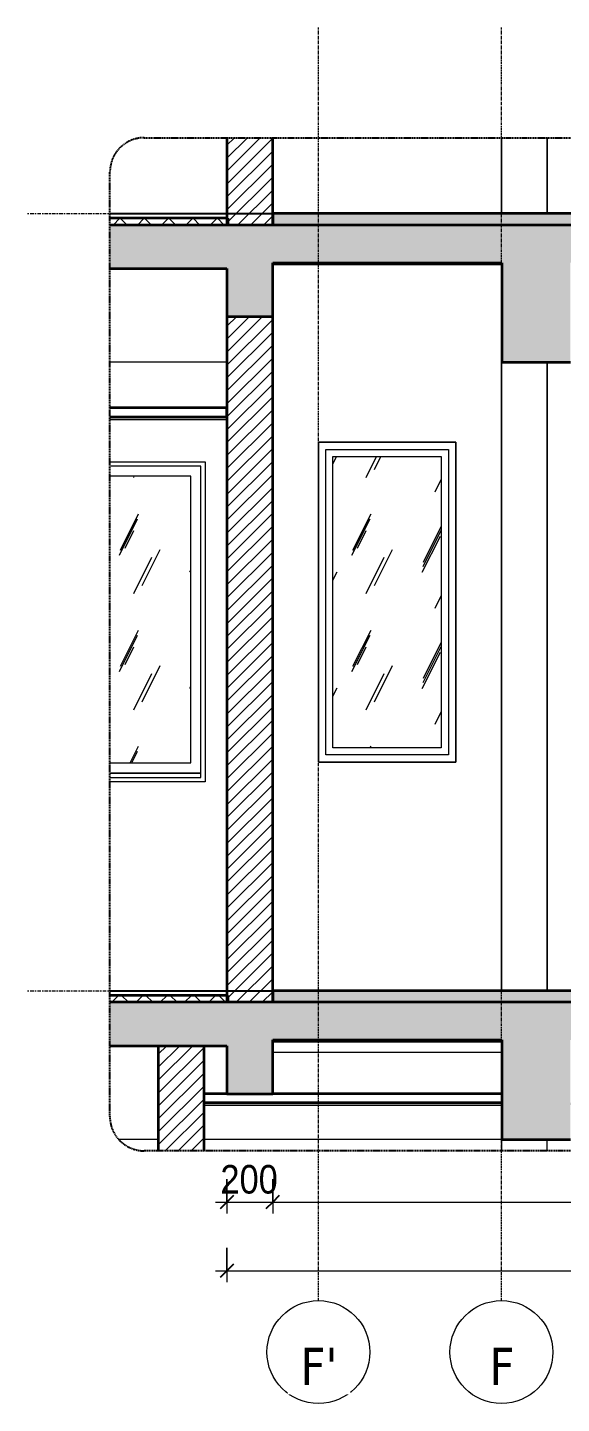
# Model space of a CAD drawing. Header units: millimetres. Extents: x 41758 to 237109, y 3795 to 78637.
# Drawn here: x 85127 to 87461, y 3795 to 9814 of the extents above; entities that cross this region are included whole.
import ezdxf

# ---------------------------------------------------------------- set-up
doc = ezdxf.new("R2010")
doc.units = ezdxf.units.MM
for name, pattern in [('Centre', [31.75, 6.35, -4.7625, 15.875, -4.7625]), ('Grid Line', [22.225, 12.7, -3.175, 3.175, -3.175]), ('Hidden', [7.14375, 4.7625, -2.38125]), ('IMPORT-CENTER _2_', [40.64, 25.4, -5.08, 5.08, -5.08])]:
    doc.linetypes.add(name, pattern=pattern)
for name, color, linetype, lineweight in [('0-5', 130, 'Continuous', 5), ('A-ANNO-DIMS', 211, 'Continuous', 9), ('A-ANNO-DIMS-50', 211, 'Continuous', 9), ('A-CLNG-1', 250, 'Continuous', 35), ('A-CLNG-FNSH-1', 7, 'Continuous', 18), ('A-CLNG-PATT-3', 13, 'Continuous', 18), ('A-DETL-GENF', 92, 'Continuous', 18), ('A-DETL-GENF-4', 9, 'Continuous', 18), ('A-DETL-GENF-5', 92, 'Hidden', 25), ('A-DETL-MEDM', 33, 'Continuous', 35), ('A-FLOR-2', 7, 'Continuous', 18), ('A-FLOR-FNSH-1', 250, 'Continuous', 35), ('A-FLOR-LEVL-2', 51, 'Centre', 9), ('A-FLOR-PATT-1', 253, 'Continuous', 18), ('A-FLOR-PATT-3', 8, 'Continuous', 18), ('A-FLOR-PATT-4', 67, 'Continuous', 18), ('A-GLAZ', 151, 'Continuous', 18), ('A-WALL', 113, 'Continuous', 18), ('A-WALL-2', 250, 'Continuous', 35), ('A-WALL-PATT-2', 111, 'Continuous', 18), ('G-IMPT', 8, 'Continuous', 18), ('G-IMPT-3', 8, 'IMPORT-CENTER _2_', 18), ('M-EQPM', 50, 'Continuous', 18), ('M-EQPM-2', 50, 'Continuous', 25), ('S-BEAM-2', 7, 'Continuous', 18), ('S-COLS-6', 7, 'Continuous', 18), ('S-GRID-1', 1, 'Grid Line', 9), ('S-GRID-IDEN', 1, 'Continuous', 9)]:
    doc.layers.add(name, color=color, linetype=linetype, lineweight=lineweight)
doc.styles.add('Tahoma_B', font='tahomabd.ttf', dxfattribs={"height": 162.5})
doc.styles.add('UTM Avo', font='', dxfattribs={"width": 0.9, "height": 125})
doc.styles.get('UTM Avo').set_extended_font_data('UTM Avo')
doc.dimstyles.new('1_Dim_chi_tiet_2_5', dxfattribs={"dimscale": 304.8, "dimtxt": 124.912619, "dimasz": 0.19685, "dimexe": 0.164042, "dimexo": 0.0625, "dimgap": 0.016404, "dimtad": 1, "dimdec": 0, "dimrnd": 5, "dimzin": 0, "dimdsep": 46, "dimtxsty": 'UTM Avo', "dimblk1": 'OBLIQUE', "dimblk2": 'OBLIQUE', "dimsah": 1, "dimcen": 0.09, "dimdle": 0.164042, "dimazin": 0, "dimtfac": 1, "dimtdec": 4, "dimtix": 1, "dimtmove": 0, "dimatfit": 3, "dimfxl": 0.328084, "dimfxlon": 1, "dimtvp": 1, "dimtolj": 1, "dimtzin": 0, "dimarcsym": 2})
pattern_1 = [(50, (-40688.45, 15875), (364.368, -31.878), [38.1, -419.1]), (355, (-40688.45, 15875), (-70.486, 382.113), [30.48, -335.28]), (100.451, (-40658.1, 15872.34), (293.885, 350.233), [32.38, -356.18]), (46.184, (-40688.45, 15976.6), (542.158, -84.086), [57.15, -628.65]), (96.636, (-40643.27, 15969.6), (474.805, 494.855), [48.57, -534.27]), (351.184, (-40688.45, 15976.6), (474.81, 494.85), [45.72, -502.92]), (21, (-40637.65, 15951.2), (303.2285, -204.5305), [38.1, -419.1]), (326, (-40637.65, 15951.2), (123.604, 368.376), [30.48, -335.28]), (71.451, (-40612.4, 15934.16), (426.834, 163.843), [32.38, -356.18]), (37.5, (-40688.45, 15875), (6.1766, 169.1102), [3.353, -327.863, 3.353, -337.007, -336.55]), (37.5, (-40688.45, 15875), (6.1766, 169.1102), [-671.576, 3.353, -333.197]), (7.5, (-40688.45, 15875), (133.639, 200.3615), [3.353, -190.703, 3.353, -320.243, -128.27]), (7.5, (-40688.45, 15875), (133.639, 200.3615), [-517.652, 3.353, -124.917]), (327.5, (-40801.74, 15875), (271.1818, -11.4584), [3.353, -123.647, 3.353, -392.887, -525.78]), (327.5, (-40801.74, 15875), (271.1818, -11.4584), [-523.24, 3.353, -522.427]), (317.5, (-40852.54, 15875), (296.2585, 50.853), [3.353, -161.747, 3.353, -259.791, -373.38]), (317.5, (-40852.54, 15875), (296.2585, 50.853), [-428.244, 3.353, -370.027]), (45, (-40688.45, 15875), (-125.7236, 125.7236), []), (45, (-40688.45, 16065.5), (-125.7236, 125.7236), [])]
pattern_2 = [(0, (-40688.45, 15875), (203.2, 50.8), [16.764, -135.636, 16.764, -135.636, -812.8]), (0, (-40688.45, 15875), (203.2, 50.8), [-304.8, 16.764, -288.036, 16.764, -135.636, -355.6]), (0, (-40688.45, 15875), (203.2, 50.8), [-762, 16.764, -84.836, 16.764, -237.236]), (120, (-40612.25, 15900.4), (-145.5941, 150.57636), [16.764, -135.636, 16.764, -135.636, -812.8]), (120, (-40612.25, 15900.4), (-145.5941, 150.57636), [-304.8, 16.764, -288.036, 16.764, -135.636, -355.6]), (120, (-40612.25, 15900.4), (-145.5941, 150.57636), [-762, 16.764, -84.836, 16.764, -237.236]), (240, (-40586.85, 16002), (-57.6059, -201.37636), [16.764, -135.636, 16.764, -135.636, -812.8]), (240, (-40586.85, 16002), (-57.6059, -201.37636), [-304.8, 16.764, -288.036, 16.764, -135.636, -355.6]), (240, (-40586.85, 16002), (-57.6059, -201.37636), [-762, 16.764, -84.836, 16.764, -237.236])]
pattern_3 = [(45, (91047.44, 15875), (-28.28427, 28.28427), [])]
pattern_4 = [(45, (91047.44, 15875), (-53.033, 53.033), []), (135, (91047.44, 15875), (-53.033, -53.033), [])]
pattern_5 = [(0, (91047.44, 15875), (406.4, 101.6), [16.764, -288.036, 16.764, -288.036, -1625.6]), (0, (91047.44, 15875), (406.4, 101.6), [-609.6, 16.764, -592.836, 16.764, -288.036, -711.2]), (0, (91047.44, 15875), (406.4, 101.6), [-1524, 16.764, -186.436, 16.764, -491.236]), (120, (91199.84, 15925.8), (-291.1882, 301.1527), [16.764, -288.036, 16.764, -288.036, -1625.6]), (120, (91199.84, 15925.8), (-291.1882, 301.1527), [-609.6, 16.764, -592.836, 16.764, -288.036, -711.2]), (120, (91199.84, 15925.8), (-291.1882, 301.1527), [-1524, 16.764, -186.436, 16.764, -491.236]), (240, (91250.64, 16129), (-115.2118, -402.7527), [16.764, -288.036, 16.764, -288.036, -1625.6]), (240, (91250.64, 16129), (-115.2118, -402.7527), [-609.6, 16.764, -592.836, 16.764, -288.036, -711.2]), (240, (91250.64, 16129), (-115.2118, -402.7527), [-1524, 16.764, -186.436, 16.764, -491.236])]
pattern_6 = [(50, (91047.44, 15875), (364.368, -31.878), [38.1, -419.1]), (355, (91047.44, 15875), (-70.486, 382.113), [30.48, -335.28]), (100.451, (91077.8, 15872.34), (293.885, 350.233), [32.38, -356.18]), (46.184, (91047.44, 15976.6), (542.158, -84.086), [57.15, -628.65]), (96.636, (91092.6, 15969.6), (474.805, 494.855), [48.57, -534.27]), (351.184, (91047.44, 15976.6), (474.81, 494.85), [45.72, -502.92]), (21, (91098.24, 15951.2), (303.2285, -204.5305), [38.1, -419.1]), (326, (91098.24, 15951.2), (123.604, 368.376), [30.48, -335.28]), (71.451, (91123.5, 15934.16), (426.834, 163.843), [32.38, -356.18]), (37.5, (91047.44, 15875), (6.1766, 169.1102), [3.353, -327.863, 3.353, -337.007, -336.55]), (37.5, (91047.44, 15875), (6.1766, 169.1102), [-671.576, 3.353, -333.197]), (7.5, (91047.44, 15875), (133.639, 200.3615), [3.353, -190.703, 3.353, -320.243, -128.27]), (7.5, (91047.44, 15875), (133.639, 200.3615), [-517.652, 3.353, -124.917]), (327.5, (90934.16, 15875), (271.1818, -11.4584), [3.353, -123.647, 3.353, -392.887, -525.78]), (327.5, (90934.16, 15875), (271.1818, -11.4584), [-523.24, 3.353, -522.427]), (317.5, (90883.36, 15875), (296.2585, 50.853), [3.353, -161.747, 3.353, -259.791, -373.38]), (317.5, (90883.36, 15875), (296.2585, 50.853), [-428.244, 3.353, -370.027]), (45, (91047.44, 15875), (-125.7236, 125.7236), []), (45, (91047.44, 16065.5), (-125.7236, 125.7236), [])]

# ---------------------------------------------------------------- blocks, each defined once
blk = doc.blocks.new('NCV_TKTC_KET CAU_rvt-4-TKCS_CĂN HỘ LOẠI 6 - MẶT CẮT 3')
at = {"layer": 'A-FLOR-PATT-1'}
h = blk.add_hatch(dxfattribs=at)
h.set_pattern_fill('FP_13', color=256, style=0, pattern_type=2)
h.set_pattern_definition(pattern_1)
h.paths.add_polyline_path([(-39935.6, 8780), (-37938.6, 8780), (-37938.6, 8785), (-39935.6, 8785)])
h.paths.add_polyline_path([(-43696.8, 8780), (-40235.6, 8780), (-40235.6, 8785), (-44235.3, 8785), (-44235.3, 8780)])
h.paths.add_polyline_path([(-45537, 8780), (-44535.3, 8780), (-44535.3, 8785), (-45537, 8785), (-45537, 8784.4)])
h = blk.add_hatch(dxfattribs=at)
h.set_pattern_fill('FP_13', color=256, style=0, pattern_type=2)
h.set_pattern_definition(pattern_1)
h.paths.add_polyline_path([(-39935.6, 8780), (-37938.6, 8780), (-37938.6, 8785), (-39935.6, 8785)])
h.paths.add_polyline_path([(-43696.8, 8780), (-40235.6, 8780), (-40235.6, 8785), (-44235.3, 8785), (-44235.3, 8780)])
h.paths.add_polyline_path([(-45537, 8780), (-44535.3, 8780), (-44535.3, 8785), (-45537, 8785), (-45537, 8784.4)])
h = blk.add_hatch(dxfattribs=at)
h.set_pattern_fill('FP_13', color=256, style=0, pattern_type=2)
h.set_pattern_definition(pattern_1)
h.paths.add_polyline_path([(-38521, 5380), (-37938.6, 5380), (-37938.6, 5385), (-39935.6, 5385), (-39935.6, 5380), (-38890.7, 5380)])
h.paths.add_polyline_path([(-44172.9, 5380), (-40235.6, 5380), (-40235.6, 5385), (-44235.3, 5385), (-44235.3, 5380)])
h.paths.add_polyline_path([(-45537, 5380), (-44535.3, 5380), (-44535.3, 5385), (-45537, 5385), (-45537, 5384.4)])
h = blk.add_hatch(dxfattribs=at)
h.set_pattern_fill('FP_13', color=256, style=0, pattern_type=2)
h.set_pattern_definition(pattern_1)
h.paths.add_polyline_path([(-38521, 5380), (-37938.6, 5380), (-37938.6, 5385), (-39935.6, 5385), (-39935.6, 5380), (-38890.7, 5380)])
h.paths.add_polyline_path([(-44172.9, 5380), (-40235.6, 5380), (-40235.6, 5385), (-44235.3, 5385), (-44235.3, 5380)])
h.paths.add_polyline_path([(-45537, 5380), (-44535.3, 5380), (-44535.3, 5385), (-45537, 5385), (-45537, 5384.4)])
at = {"layer": 'A-FLOR-2'}
blk.add_line((-44536.9, 5330), (-45537, 5330), dxfattribs=at)
at = {"layer": 'A-FLOR-FNSH-1'}
for p, q in [((-45537, 8780), (-44535.3, 8780)), ((-45537, 5380), (-44535.3, 5380))]:
    blk.add_line(p, q, dxfattribs=at)
at = {"layer": 'S-BEAM-2'}
for p, q in [((-45737, 8350), (-46248.6, 8350)), ((-46036.9, 4950), (-46209.3, 4950)), ((-45737, 4950), (-45836.9, 4950)), ((-44536.9, 4950), (-45737, 4950))]:
    blk.add_line(p, q, dxfattribs=at)
at = {"layer": 'S-COLS-6'}
for p, q in [((-44536.9, 9332), (-44536.9, 9000)), ((-44336.9, 9000), (-44336.9, 9332)), ((-44536.9, 8780), (-44536.9, 5600)), ((-44336.9, 5600), (-44336.9, 8350)), ((-44536.9, 5380), (-44536.9, 5150)), ((-44536.9, 5100), (-44536.9, 4900)), ((-44336.9, 4900), (-44336.9, 4950))]:
    blk.add_line(p, q, dxfattribs=at)
blk = doc.blocks.new('NCV_TKTC_TANG 2_rvt-4-TKCS_CĂN HỘ LOẠI 6 - MẶT CẮT 3')
at = {"layer": 'A-FLOR-PATT-4'}
h = blk.add_hatch(dxfattribs=at)
h.set_pattern_fill('FP_14', color=256, style=0, pattern_type=2)
h.set_pattern_definition(pattern_2)
h.paths.add_polyline_path([(-38521, 5550), (-37936.9, 5550), (-37937.4, 5600), (-45536.9, 5600), (-45536.9, 5550), (-39260.4, 5550)])
at = {"layer": 'A-CLNG-1'}
for p, q in [((-45536.9, 8785), (-45536.9, 8780)), ((-45536.9, 8780), (-44535.3, 8780))]:
    blk.add_line(p, q, dxfattribs=at)
at = {"layer": 'A-FLOR-FNSH-1'}
for p, q in [((-37936.9, 5600), (-45536.9, 5600)), ((-45536.9, 5600), (-45536.9, 5550))]:
    blk.add_line(p, q, dxfattribs=at)
blk = doc.blocks.new('NCV_TKTC_TANG 3 - 4_rvt-5-TKCS_CĂN HỘ LOẠI 6 - MẶT CẮT 3')
at = {"layer": 'A-FLOR-PATT-4'}
h = blk.add_hatch(dxfattribs=at)
h.set_pattern_fill('FP_14', color=256, style=0, pattern_type=2)
h.set_pattern_definition(pattern_2)
h.paths.add_polyline_path([(-38521, 8950), (-37936.9, 8950), (-37937.4, 9000), (-45536.9, 9000), (-45536.9, 8950), (-39260.4, 8950)])
at = {"layer": 'A-FLOR-FNSH-1'}
for p, q in [((-37936.9, 9000), (-45536.9, 9000)), ((-45536.9, 9000), (-45536.9, 8950))]:
    blk.add_line(p, q, dxfattribs=at)
blk = doc.blocks.new('1_FAMILY RVT - W01-WxH 1400x3200xmm-489780-TKCS_CĂN HỘ LOẠI 6 - MẶT CẮT 3')
at = {"layer": 'A-GLAZ'}
h = blk.add_hatch(dxfattribs=at)
h.set_pattern_fill('FP_18', color=256, style=0, pattern_type=2)
h.set_pattern_definition([(63.435, (-40091.7, 15909.78), (-0.0009, 508), [177.488, -958.435]), (63.435, (-40599.7, 15909.78), (-0.0009, 508), [177.488, -958.435]), (63.435, (-39848.52, 16007.92), (-0.0009, 508), [177.488, -958.435]), (63.435, (-40356.52, 16007.92), (-0.0009, 508), [177.488, -958.435]), (63.435, (-39885.32, 15973.28), (-0.0009, 508), [177.488, -958.435]), (63.435, (-40393.32, 15973.28), (-0.0009, 508), [177.488, -958.435]), (63.435, (-39922.84, 16171.7), (-0.0009, 508), [86.267, -1049.655]), (63.435, (-40430.84, 16171.7), (-0.0009, 508), [86.267, -1049.655]), (63.435, (-39947.38, 16140.98), (-0.0009, 508), [177.488, -958.435]), (63.435, (-40455.38, 16140.98), (-0.0009, 508), [177.488, -958.435]), (63.435, (-39943.05, 16163.03), (-0.0009, 508), [177.488, -958.435]), (63.435, (-40451.05, 16163.03), (-0.0009, 508), [177.488, -958.435]), (63.435, (-40148, 16066.31), (-0.0009, 508), [177.488, -958.435]), (63.435, (-40656, 16066.31), (-0.0009, 508), [177.488, -958.435]), (63.435, (-40143.67, 16092.3), (-0.0009, 508), [177.488, -958.435]), (63.435, (-40651.67, 16092.3), (-0.0009, 508), [177.488, -958.435]), (63.435, (-40142.5, 16111.03), (-0.0009, 508), [177.488, -958.435]), (63.435, (-40650.5, 16111.03), (-0.0009, 508), [177.488, -958.435])])
h.paths.add_polyline_path([(-45895.5, 6596.9), (-45895.5, 7850.9), (-46248.6, 7850.9), (-46248.6, 6596.9)])
for p, q in [((-46248.6, 7914.4), (-45832, 7914.4)), ((-45851, 7895.3), (-46248.6, 7895.3)), ((-45851, 6533.4), (-45851, 7895.3)), ((-45832, 7914.4), (-45832, 6514.4)), ((-45895.5, 7850.9), (-46248.6, 7850.9)), ((-45895.5, 6596.9), (-45895.5, 7850.9)), ((-46248.6, 6596.9), (-45895.5, 6596.9)), ((-46248.6, 6552.5), (-45851, 6552.5)), ((-45851, 6552.5), (-46248.6, 6552.5)), ((-46248.6, 6533.4), (-45851, 6533.4)), ((-45832, 6514.4), (-46248.6, 6514.4))]:
    blk.add_line(p, q, dxfattribs=at)
blk = doc.blocks.new('TKTC_XREF_251221_MB TANG 2-7 - TKTC_XREF_260130_MB TANG 2-5_dwg_$cc-4746808-TKCS_CĂN HỘ LOẠI 6 - MẶT CẮT 3')
at = {"layer": 'G-IMPT-3'}
for p, q in [((-45618.5, 5600), (-45465.5, 5600)), ((-45542, 5600), (-45542, 5600))]:
    blk.add_line(p, q, dxfattribs=at)
at = {"layer": 'M-EQPM'}
for p, q in [((-45542, 5600), (-45596, 5600)), ((-45596, 5600), (-45542, 5600)), ((-45542, 5600), (-45554.5, 5600)), ((-45554.5, 5600), (-45542, 5600)), ((-45542, 5600), (-45529.4, 5600)), ((-45529.4, 5600), (-45542, 5600)), ((-45485.1, 5600), (-45485.1, 5600))]:
    blk.add_line(p, q, dxfattribs=at)
blk = doc.blocks.new('TKTC_XREF_251221_MB TANG 2-7 - TKTC_XREF_260130_MB TANG 2-5_dwg_CUM U_DN100-4746796-TKCS_CĂN HỘ LOẠI 6 - MẶT CẮT 3')
at = {"layer": 'G-IMPT'}
for p, q in [((-45542, 5600), (-45609.1, 5600)), ((-45609.1, 5600), (-45542, 5600)), ((-45542, 5600), (-45601.3, 5600)), ((-45601.3, 5600), (-45542, 5600)), ((-45542, 5600), (-45542, 5600)), ((-45477.1, 5600), (-45542, 5600)), ((-45477.1, 5600), (-45542, 5600)), ((-45477.1, 5600), (-45542, 5600)), ((-45477.1, 5600), (-45542, 5600)), ((-45475.2, 5600), (-45477.1, 5600)), ((-45477.1, 5600), (-45475.2, 5600)), ((-45475.2, 5600), (-45477.1, 5600)), ((-45477.1, 5600), (-45475.2, 5600)), ((-45470.4, 5600), (-45475.2, 5600)), ((-45475.2, 5600), (-45470.4, 5600)), ((-45475.2, 5600), (-45470.4, 5600)), ((-45475.2, 5600), (-45470.4, 5600)), ((-45470.4, 5600), (-45475.2, 5600)), ((-45475.2, 5600), (-45470.4, 5600)), ((-45475.2, 5600), (-45470.4, 5600)), ((-45475.2, 5600), (-45470.4, 5600)), ((-45470.4, 5600), (-45470.4, 5600)), ((-45470.4, 5600), (-45470.4, 5600)), ((-45469.5, 5600), (-45464, 5600)), ((-45464, 5600), (-45469.5, 5600)), ((-45469.5, 5600), (-45464, 5600)), ((-45464, 5600), (-45469.5, 5600)), ((-45463.1, 5600), (-45464, 5600)), ((-45464, 5600), (-45463.1, 5600)), ((-45463.1, 5600), (-45464, 5600)), ((-45464, 5600), (-45463.1, 5600))]:
    blk.add_line(p, q, dxfattribs=at)
blk = doc.blocks.new('TKTC_XREF_251221_MB TANG 2-7 - TKTC_XREF_260130_MB TANG 2-5_dwg_$cc-4746798-TKCS_CĂN HỘ LOẠI 6 - MẶT CẮT 3')
at = {"layer": 'G-IMPT-3'}
for p, q in [((-45071.5, 5600), (-45192.6, 5600)), ((-45132.5, 5600), (-45131.7, 5600))]:
    blk.add_line(p, q, dxfattribs=at)
at = {"layer": 'M-EQPM'}
for p, q in [((-45177.1, 5600), (-45177.1, 5600)), ((-45132.1, 5600), (-45132.4, 5600)), ((-45132.4, 5600), (-45131.8, 5600)), ((-45131.8, 5600), (-45132.1, 5600))]:
    blk.add_line(p, q, dxfattribs=at)
blk = doc.blocks.new('TKTC_XREF_251221_MB TANG 2-7 - TKTC_XREF_260130_MB TANG 2-5_dwg_CUM U_DN100-4746799-TKCS_CĂN HỘ LOẠI 6 - MẶT CẮT 3')
at = {"layer": 'G-IMPT'}
for p, q in [((-45196.1, 5600), (-45195.3, 5600)), ((-45195.3, 5600), (-45196.1, 5600)), ((-45196.1, 5600), (-45195.3, 5600)), ((-45195.3, 5600), (-45196.1, 5600)), ((-45191, 5600), (-45195.3, 5600)), ((-45195.3, 5600), (-45191, 5600)), ((-45191, 5600), (-45195.3, 5600)), ((-45195.3, 5600), (-45191, 5600)), ((-45190.2, 5600), (-45190.2, 5600)), ((-45190.2, 5600), (-45190.2, 5600)), ((-45190.2, 5600), (-45186.5, 5600)), ((-45186.5, 5600), (-45190.2, 5600)), ((-45186.5, 5600), (-45190.2, 5600)), ((-45186.5, 5600), (-45190.2, 5600)), ((-45190.2, 5600), (-45186.5, 5600)), ((-45186.5, 5600), (-45190.2, 5600)), ((-45186.5, 5600), (-45190.2, 5600)), ((-45186.5, 5600), (-45190.2, 5600)), ((-45186.5, 5600), (-45184.9, 5600)), ((-45184.9, 5600), (-45186.5, 5600)), ((-45186.5, 5600), (-45184.9, 5600)), ((-45184.9, 5600), (-45186.5, 5600)), ((-45184.9, 5600), (-45133.6, 5600)), ((-45184.9, 5600), (-45133.6, 5600)), ((-45184.9, 5600), (-45133.6, 5600)), ((-45184.9, 5600), (-45133.6, 5600)), ((-45133.6, 5600), (-45086.7, 5600)), ((-45086.7, 5600), (-45133.6, 5600)), ((-45133.6, 5600), (-45133.6, 5600)), ((-45133.6, 5600), (-45080.5, 5600)), ((-45080.5, 5600), (-45133.6, 5600))]:
    blk.add_line(p, q, dxfattribs=at)
blk = doc.blocks.new('TKTC_XREF_251221_MB TANG 2-7 - TKTC_XREF_260130_MB TANG 2-5_dwg_THU NUOC - THU NUOC-444531-TKCS_MB TẦNG 1-4746810-TKCS_CĂN HỘ LOẠI 6 - MẶT CẮT 3')
at = {"layer": 'G-IMPT'}
for p, q in [((-45008.7, 5600), (-44858.7, 5600)), ((-44858.7, 5600), (-45008.7, 5600)), ((-44983.7, 5600), (-44883.7, 5600)), ((-44883.7, 5600), (-44983.7, 5600)), ((-44967.7, 5600), (-44973.7, 5600)), ((-44973.7, 5600), (-44967.7, 5600)), ((-44961.3, 5600), (-44955.3, 5600)), ((-44955.3, 5600), (-44961.3, 5600)), ((-44948.9, 5600), (-44942.9, 5600)), ((-44942.9, 5600), (-44948.9, 5600)), ((-44930.4, 5600), (-44936.4, 5600)), ((-44936.4, 5600), (-44930.4, 5600)), ((-44930.4, 5600), (-44936.4, 5600)), ((-44936.4, 5600), (-44930.4, 5600)), ((-44933.7, 5600), (-44933.7, 5600)), ((-44933.7, 5600), (-44933.7, 5600)), ((-44933.7, 5600), (-44933.7, 5600)), ((-44933.7, 5600), (-44933.7, 5600)), ((-44918.4, 5600), (-44924.4, 5600)), ((-44924.4, 5600), (-44918.4, 5600)), ((-44906, 5600), (-44912, 5600)), ((-44912, 5600), (-44906, 5600)), ((-44899.6, 5600), (-44893.6, 5600)), ((-44893.6, 5600), (-44899.6, 5600))]:
    blk.add_line(p, q, dxfattribs=at)
blk = doc.blocks.new('TKTC_XREF_251221_MB TANG 2-7 - TKTC_XREF_260130_MB TANG 2-5_dwg_THU NUOC - THU NUOC-444531-TKCS_MB TẦNG 1-4746804-TKCS_CĂN HỘ LOẠI 6 - MẶT CẮT 3')
at = {"layer": 'G-IMPT'}
for p, q in [((-45708.7, 5600), (-45858.7, 5600)), ((-45858.7, 5600), (-45708.7, 5600)), ((-45733.7, 5600), (-45833.7, 5600)), ((-45833.7, 5600), (-45733.7, 5600)), ((-45817.7, 5600), (-45823.7, 5600)), ((-45823.7, 5600), (-45817.7, 5600)), ((-45811.3, 5600), (-45805.3, 5600)), ((-45805.3, 5600), (-45811.3, 5600)), ((-45798.9, 5600), (-45792.9, 5600)), ((-45792.9, 5600), (-45798.9, 5600)), ((-45786.9, 5600), (-45780.9, 5600)), ((-45780.9, 5600), (-45786.9, 5600)), ((-45786.9, 5600), (-45780.9, 5600)), ((-45780.9, 5600), (-45786.9, 5600)), ((-45783.7, 5600), (-45783.7, 5600)), ((-45783.7, 5600), (-45783.7, 5600)), ((-45783.7, 5600), (-45783.7, 5600)), ((-45783.7, 5600), (-45783.7, 5600)), ((-45768.4, 5600), (-45774.4, 5600)), ((-45774.4, 5600), (-45768.4, 5600)), ((-45756, 5600), (-45762, 5600)), ((-45762, 5600), (-45756, 5600)), ((-45749.6, 5600), (-45743.6, 5600)), ((-45743.6, 5600), (-45749.6, 5600))]:
    blk.add_line(p, q, dxfattribs=at)
blk = doc.blocks.new('TKTC_XREF_251221_MB TANG 2-7 - TKTC_XREF_251221_MB TANG 2-7-2039446-TKCS_CĂN HỘ LOẠI 6 - MẶT CẮT 3')
at = {"layer": 'M-EQPM'}
for p, q in [((-45626.7, 5600), (-45477.1, 5600)), ((-45477.1, 5600), (-45626.7, 5600)), ((-45476.9, 5600), (-45427.2, 5600)), ((-45427.2, 5600), (-45476.9, 5600)), ((-45224.9, 5600), (-45184.9, 5600)), ((-45184.9, 5600), (-45224.9, 5600)), ((-45184.9, 5600), (-45064.9, 5600)), ((-45064.9, 5600), (-45184.9, 5600))]:
    blk.add_line(p, q, dxfattribs=at)
at = {"layer": 'M-EQPM-2'}
blk.add_line((-46248.6, 5600), (-35250.9, 5600), dxfattribs=at)
for name in ['TKTC_XREF_251221_MB TANG 2-7 - TKTC_XREF_260130_MB TANG 2-5_dwg_THU NUOC - THU NUOC-444531-TKCS_MB TẦNG 1-4746804-TKCS_CĂN HỘ LOẠI 6 - MẶT CẮT 3', 'TKTC_XREF_251221_MB TANG 2-7 - TKTC_XREF_260130_MB TANG 2-5_dwg_$cc-4746808-TKCS_CĂN HỘ LOẠI 6 - MẶT CẮT 3', 'TKTC_XREF_251221_MB TANG 2-7 - TKTC_XREF_260130_MB TANG 2-5_dwg_CUM U_DN100-4746796-TKCS_CĂN HỘ LOẠI 6 - MẶT CẮT 3', 'TKTC_XREF_251221_MB TANG 2-7 - TKTC_XREF_260130_MB TANG 2-5_dwg_CUM U_DN100-4746799-TKCS_CĂN HỘ LOẠI 6 - MẶT CẮT 3', 'TKTC_XREF_251221_MB TANG 2-7 - TKTC_XREF_260130_MB TANG 2-5_dwg_$cc-4746798-TKCS_CĂN HỘ LOẠI 6 - MẶT CẮT 3', 'TKTC_XREF_251221_MB TANG 2-7 - TKTC_XREF_260130_MB TANG 2-5_dwg_THU NUOC - THU NUOC-444531-TKCS_MB TẦNG 1-4746810-TKCS_CĂN HỘ LOẠI 6 - MẶT CẮT 3']:
    blk.add_blockref(name, (0, 0))
blk = doc.blocks.new('M_Fixed - 600 x 1400mm-2135864-TKCS_CĂN HỘ LOẠI 6 - MẶT CẮT 3')
at = {"layer": 'A-GLAZ'}
h = blk.add_hatch(dxfattribs=at)
h.set_pattern_fill('FP_20', color=256, style=0, pattern_type=2)
h.set_pattern_definition([(63.435, (-40091.7, 15909.78), (-0.0009, 508), [177.488, -958.435]), (63.435, (-40599.7, 15909.78), (-0.0009, 508), [177.488, -958.435]), (63.435, (-39848.52, 16007.92), (-0.0009, 508), [177.488, -958.435]), (63.435, (-40356.52, 16007.92), (-0.0009, 508), [177.488, -958.435]), (63.435, (-39885.32, 15973.28), (-0.0009, 508), [177.488, -958.435]), (63.435, (-40393.32, 15973.28), (-0.0009, 508), [177.488, -958.435]), (63.435, (-39922.84, 16171.7), (-0.0009, 508), [86.267, -1049.655]), (63.435, (-40430.84, 16171.7), (-0.0009, 508), [86.267, -1049.655]), (63.435, (-39947.38, 16140.98), (-0.0009, 508), [177.488, -958.435]), (63.435, (-40455.38, 16140.98), (-0.0009, 508), [177.488, -958.435]), (63.435, (-39943.05, 16163.03), (-0.0009, 508), [177.488, -958.435]), (63.435, (-40451.05, 16163.03), (-0.0009, 508), [177.488, -958.435]), (63.435, (-40148, 16066.31), (-0.0009, 508), [177.488, -958.435]), (63.435, (-40656, 16066.31), (-0.0009, 508), [177.488, -958.435]), (63.435, (-40143.67, 16092.3), (-0.0009, 508), [177.488, -958.435]), (63.435, (-40651.67, 16092.3), (-0.0009, 508), [177.488, -958.435]), (63.435, (-40142.5, 16111.03), (-0.0009, 508), [177.488, -958.435]), (63.435, (-40650.5, 16111.03), (-0.0009, 508), [177.488, -958.435])])
h.paths.add_polyline_path([(-45273.9, 6663), (-44799.9, 6663), (-44799.9, 7937), (-45273.9, 7937), (-45273.9, 6930.7)])
for p, q in [((-45336.9, 8000), (-45336.9, 6600)), ((-44736.9, 8000), (-45336.9, 8000)), ((-45304.9, 7968), (-44768.9, 7968)), ((-45304.9, 6632), (-45304.9, 7968)), ((-44768.9, 7968), (-44768.9, 6632)), ((-44736.9, 6600), (-44736.9, 8000)), ((-45273.9, 7937), (-44799.9, 7937)), ((-45273.9, 6663), (-45273.9, 7937)), ((-44799.9, 7937), (-44799.9, 6663)), ((-44768.9, 6632), (-45304.9, 6632)), ((-44799.9, 6663), (-45273.9, 6663)), ((-45336.9, 6600), (-44736.9, 6600))]:
    blk.add_line(p, q, dxfattribs=at)
blk = doc.blocks.new('TKTC_XREF_251221_MB TANG 2-7 - TKTC_XREF_251221_MB TANG 2-7-V54-TKCS_CĂN HỘ LOẠI 6 - MẶT CẮT 3')
at = {"layer": 'M-EQPM'}
for p, q in [((-45626.7, 9000), (-45477.1, 9000)), ((-45477.1, 9000), (-45626.7, 9000)), ((-45476.9, 9000), (-45427.2, 9000)), ((-45427.2, 9000), (-45476.9, 9000)), ((-45224.9, 9000), (-45184.9, 9000)), ((-45184.9, 9000), (-45224.9, 9000)), ((-45184.9, 9000), (-45064.9, 9000)), ((-45064.9, 9000), (-45184.9, 9000))]:
    blk.add_line(p, q, dxfattribs=at)
at = {"layer": 'M-EQPM-2'}
blk.add_line((-46248.6, 9000), (-35250.9, 9000), dxfattribs=at)
for name in ['TKTC_XREF_251221_MB TANG 2-7 - TKTC_XREF_260130_MB TANG 2-5_dwg_THU NUOC - THU NUOC-444531-TKCS_MB TẦNG 1-4746804-TKCS_CĂN HỘ LOẠI 6 - MẶT CẮT 3', 'TKTC_XREF_251221_MB TANG 2-7 - TKTC_XREF_260130_MB TANG 2-5_dwg_$cc-4746808-TKCS_CĂN HỘ LOẠI 6 - MẶT CẮT 3', 'TKTC_XREF_251221_MB TANG 2-7 - TKTC_XREF_260130_MB TANG 2-5_dwg_CUM U_DN100-4746796-TKCS_CĂN HỘ LOẠI 6 - MẶT CẮT 3', 'TKTC_XREF_251221_MB TANG 2-7 - TKTC_XREF_260130_MB TANG 2-5_dwg_CUM U_DN100-4746799-TKCS_CĂN HỘ LOẠI 6 - MẶT CẮT 3', 'TKTC_XREF_251221_MB TANG 2-7 - TKTC_XREF_260130_MB TANG 2-5_dwg_$cc-4746798-TKCS_CĂN HỘ LOẠI 6 - MẶT CẮT 3', 'TKTC_XREF_251221_MB TANG 2-7 - TKTC_XREF_260130_MB TANG 2-5_dwg_THU NUOC - THU NUOC-444531-TKCS_MB TẦNG 1-4746810-TKCS_CĂN HỘ LOẠI 6 - MẶT CẮT 3']:
    blk.add_blockref(name, (0, 3400))
blk = doc.blocks.new('BORDER VIEW - BORDER VIEW-2597070-TKCS_CĂN HỘ LOẠI 6 - MẶT CẮT 3')
at = {"layer": 'A-DETL-GENF-5'}
for p, q in [((-46098.6, 9332), (-35400.9, 9332)), ((-46248.6, 5050), (-46248.6, 9182)), ((-35400.9, 4900), (-46098.6, 4900))]:
    blk.add_line(p, q, dxfattribs=at)
for centre, start, end in [((-46098.6, 9182), 90, 180), ((-46098.6, 5050), 180, 270)]:
    blk.add_arc(centre, 150, start, end, dxfattribs=at)
blk = doc.blocks.new('Grid - M_Grid Head - Circle-353313-TKCS_CĂN HỘ LOẠI 6 - MẶT CẮT 3')
at = {"layer": 'S-GRID-IDEN'}
blk.add_circle((-39236.9, 4019.7), 225, dxfattribs=at)
blk = doc.blocks.new('DIMBLOCK97-TKCS_CĂN HỘ LOẠI 6 - MẶT CẮT 3')
at = {"layer": 'A-ANNO-DIMS-50'}
for p, q in [((85998.9, 4775.7), (85998.9, 4625.7)), ((85998.9, 4675.7), (85998.9, 4775.7)), ((86198.9, 4775.7), (86198.9, 4625.7)), ((86198.9, 4675.7), (86198.9, 4775.7)), ((85948.9, 4675.7), (86198.9, 4675.7))]:
    blk.add_line(p, q, dxfattribs=at)
at = {"layer": 'A-ANNO-DIMS-50', "lineweight": 25}
for p, q in [((85998.9, 4675.7), (86028.9, 4705.7)), ((86198.9, 4675.7), (86228.9, 4705.7)), ((85998.9, 4675.7), (85968.9, 4645.7)), ((86198.9, 4675.7), (86168.9, 4645.7))]:
    blk.add_line(p, q, dxfattribs=at)
at = {"layer": 'A-ANNO-DIMS-50', "color": 0, "insert": (85970.5, 4838), "char_height": 125, "width": 308.118, "attachment_point": 1, "line_spacing_factor": 1.110334, "style": 'UTM Avo'}
blk.add_mtext('200', dxfattribs=at)
blk = doc.blocks.new('_Oblique')
at = {"color": 0, "linetype": 'ByBlock', "lineweight": -2}
blk.add_line((-0.5, -0.5), (0.5, 0.5), dxfattribs=at)
blk = doc.blocks.new('DIMBLOCK98-TKCS_CĂN HỘ LOẠI 6 - MẶT CẮT 3')
at = {"layer": 'A-ANNO-DIMS-50'}
for p, q in [((86198.9, 4775.7), (86198.9, 4625.7)), ((86198.9, 4675.7), (86198.9, 4775.7)), ((93798.5, 4775.7), (93798.5, 4625.7)), ((93798.5, 4675.7), (93798.5, 4775.7)), ((86198.9, 4675.7), (93798.5, 4675.7))]:
    blk.add_line(p, q, dxfattribs=at)
at = {"layer": 'A-ANNO-DIMS-50', "lineweight": 25}
for p, q in [((86198.9, 4675.7), (86228.9, 4705.7)), ((93798.5, 4675.7), (93828.5, 4705.7)), ((86198.9, 4675.7), (86168.9, 4645.7)), ((93798.5, 4675.7), (93768.5, 4645.7))]:
    blk.add_line(p, q, dxfattribs=at)
at = {"layer": 'A-ANNO-DIMS-50', "color": 0, "insert": (89827.5, 4838), "char_height": 125, "width": 410.824, "attachment_point": 1, "line_spacing_factor": 1.110334, "style": 'UTM Avo'}
blk.add_mtext('7600', dxfattribs=at)
blk = doc.blocks.new('DIMBLOCK102-TKCS_CĂN HỘ LOẠI 6 - MẶT CẮT 3')
at = {"layer": 'A-ANNO-DIMS-50'}
for p, q in [((85998.9, 4475.7), (85998.9, 4325.7)), ((85998.9, 4375.7), (85998.9, 4475.7)), ((96198.5, 4475.7), (96198.5, 4325.7)), ((96198.5, 4375.7), (96198.5, 4475.7)), ((85948.9, 4375.7), (96248.5, 4375.7))]:
    blk.add_line(p, q, dxfattribs=at)
at = {"layer": 'A-ANNO-DIMS-50', "lineweight": 25}
for p, q in [((85998.9, 4375.7), (86028.9, 4405.7)), ((96198.5, 4375.7), (96228.5, 4405.7)), ((85998.9, 4375.7), (85968.9, 4345.7)), ((96198.5, 4375.7), (96168.5, 4345.7))]:
    blk.add_line(p, q, dxfattribs=at)
at = {"layer": 'A-ANNO-DIMS-50', "color": 0, "insert": (90884.7, 4538), "char_height": 125, "width": 513.53, "attachment_point": 1, "line_spacing_factor": 1.110334, "style": 'UTM Avo'}
blk.add_mtext('10200', dxfattribs=at)

msp = doc.modelspace()

# ---------------------------------------------------------------- hatches: boundary and pattern name
at = {"layer": 'A-CLNG-PATT-3'}
h = msp.add_hatch(dxfattribs=at)
h.set_pattern_fill('FP_16', color=256, style=0, pattern_type=2)
h.set_pattern_definition(pattern_5)
h.paths.add_polyline_path([(85970.4, 8100), (85998.5, 8100), (85998.5, 8110), (85487.3, 8110), (85487.3, 8100), (85924.3, 8100)])
h.paths.add_polyline_path([(96485, 8100), (96485, 8110), (96198.5, 8110), (96198.5, 8100)])
h = msp.add_hatch(dxfattribs=at)
h.set_pattern_fill('FP_16', color=256, style=0, pattern_type=2)
h.set_pattern_definition(pattern_5)
h.paths.add_polyline_path([(95433, 5100), (95648.1, 5100), (95648.1, 5110), (91800.3, 5110), (91800.3, 5100), (95063.3, 5100)])
h.paths.add_polyline_path([(86011.6, 5100), (87200.6, 5100), (87200.6, 5110), (85899, 5110), (85899, 5100), (85998.9, 5100)])
h.paths.add_polyline_path([(87500.6, 5100), (91500.3, 5100), (91500.3, 5110), (87500.6, 5110)])
at = {"layer": 'A-DETL-GENF-4'}
h = msp.add_hatch(dxfattribs=at)
h.set_pattern_fill('FP_13', color=256, style=0, pattern_type=2)
h.set_pattern_definition(pattern_6)
h.paths.add_polyline_path([(87200.6, 8350), (87500.6, 8350), (87500.6, 8785), (91500.3, 8785), (91500.3, 8350), (91800.3, 8350), (91800.3, 8785), (93799, 8785), (93799, 8730), (96000.6, 8730), (96000.6, 8500), (96200.6, 8500), (96200.6, 8900), (93899, 8900), (93898.5, 8950), (85487.3, 8950), (85487.3, 8760), (85998.9, 8760), (85998.9, 8550), (86198.9, 8550), (86198.9, 8785), (87200.6, 8785), (87200.6, 8404.4)])
h = msp.add_hatch(dxfattribs=at)
h.set_pattern_fill('FP_13', color=256, style=0, pattern_type=2)
h.set_pattern_definition(pattern_6)
h.paths.add_polyline_path([(87500.6, 4950), (87500.6, 5385), (91500.3, 5385), (91500.3, 4950), (91800.3, 4950), (91800.3, 5385), (93799, 5385), (93799, 5330), (96000.6, 5330), (96000.6, 5100), (96200.6, 5100), (96200.7, 5360), (96485, 5360), (96485, 5530), (96198.5, 5530), (96198.5, 5500), (93899, 5500), (93898.5, 5550), (85487.3, 5550), (85487.3, 5360), (85998.9, 5360), (85998.9, 5150), (86198.9, 5150), (86198.9, 5385), (87200.6, 5385), (87200.6, 4950), (87478.6, 4950)])
at = {"layer": 'A-FLOR-PATT-3'}
h = msp.add_hatch(dxfattribs=at)
h.set_pattern_fill('FP_17', color=256, style=0, pattern_type=2)
h.set_pattern_definition(pattern_4)
h.paths.add_polyline_path([(96198.5, 8930), (96485, 8930), (96485, 8980), (96198.5, 8980), (96198.5, 8950)])
h.paths.add_polyline_path([(85487.3, 8950), (85998.9, 8950), (85998.9, 8980), (85487.3, 8980)])
h = msp.add_hatch(dxfattribs=at)
h.set_pattern_fill('FP_17', color=256, style=0, pattern_type=2)
h.set_pattern_definition(pattern_4)
h.paths.add_polyline_path([(96200.7, 5530), (96485, 5530), (96485, 5580), (96198.5, 5580), (96198.5, 5530)])
h.paths.add_polyline_path([(85903.9, 5550), (85998.9, 5550), (85998.9, 5580), (85487.3, 5580), (85487.3, 5550), (85820.9, 5550)])
at = {"layer": 'A-WALL-PATT-2'}
h = msp.add_hatch(dxfattribs=at)
h.set_pattern_fill('FP_12', color=256, style=0, pattern_type=2)
h.set_pattern_definition(pattern_3)
h.paths.add_polyline_path([(86198.9, 8950), (86198.9, 9332), (85998.9, 9332), (85998.9, 8950), (86004.1, 8950)])
h = msp.add_hatch(dxfattribs=at)
h.set_pattern_fill('FP_12', color=256, style=0, pattern_type=2)
h.set_pattern_definition(pattern_3)
h.paths.add_polyline_path([(86198.9, 5550), (86198.9, 8550), (85998.9, 8550), (85998.9, 5550)])
h = msp.add_hatch(dxfattribs=at)
h.set_pattern_fill('FP_12', color=256, style=0, pattern_type=2)
h.set_pattern_definition(pattern_3)
h.paths.add_polyline_path([(85699, 4900), (85899, 4900), (85899, 5360), (85699, 5360), (85699, 4950)])

# ---------------------------------------------------------------- linework, layer by layer
at = {"layer": 'A-CLNG-1'}
for p, q in [((85998.5, 8150), (85487.3, 8150)), ((85998.5, 8110), (85998.5, 8150)), ((85998.5, 8110), (85487.3, 8110)), ((85998.9, 5150), (85899, 5150)), ((87200.6, 5150), (86198.9, 5150)), ((87200.6, 5110), (85899, 5110))]:
    msp.add_line(p, q, dxfattribs=at)
at = {"layer": 'A-CLNG-FNSH-1'}
for p, q in [((85487.3, 8100), (85998.5, 8100)), ((85998.5, 8100), (85998.5, 8110)), ((85899, 5100), (87200.6, 5100))]:
    msp.add_line(p, q, dxfattribs=at)
at = {"layer": 'A-DETL-MEDM'}
for p, q in [((93899, 8950), (85487.3, 8950)), ((85487.3, 8760), (85998.9, 8760)), ((85998.9, 8760), (85998.9, 8550)), ((86198.9, 8550), (86198.9, 8785)), ((86198.9, 8785), (87200.6, 8785)), ((87200.6, 8785), (87200.6, 8350)), ((85998.9, 8550), (86198.9, 8550)), ((87200.6, 8350), (87500.6, 8350)), ((93899, 5550), (85487.3, 5550)), ((85487.3, 5360), (85998.9, 5360)), ((85998.9, 5360), (85998.9, 5150)), ((86198.9, 5150), (86198.9, 5385)), ((86198.9, 5385), (87200.6, 5385)), ((87200.6, 5385), (87200.6, 4950)), ((85998.9, 5150), (86198.9, 5150)), ((87200.6, 4950), (87500.6, 4950))]:
    msp.add_line(p, q, dxfattribs=at)
at = {"layer": 'A-FLOR-FNSH-1'}
for p, q in [((86003.9, 8980), (85487.3, 8980)), ((86003.9, 8950), (86003.9, 8980)), ((86003.9, 5580), (85487.3, 5580)), ((86003.9, 5550), (86003.9, 5580))]:
    msp.add_line(p, q, dxfattribs=at)
at = {"layer": 'A-FLOR-LEVL-2'}
for p, q in [((85127.2, 9000), (97035.7, 9000)), ((85127.2, 5600), (97035.7, 5600))]:
    msp.add_line(p, q, dxfattribs=at)
at = {"layer": 'A-WALL'}
for p, q in [((87199, 9000), (87199, 9332)), ((87399, 9332), (87399, 9000)), ((85487.3, 9000), (85998.9, 9000)), ((85998.9, 9000), (85487.3, 9000)), ((87199, 5600), (87199, 8780)), ((87399, 8350), (87399, 5600)), ((86399, 6600), (86399, 8000)), ((86399, 8000), (86999, 8000)), ((86999, 8000), (86999, 6600)), ((85487.3, 7914.4), (85903.9, 7914.4)), ((85903.9, 7914.4), (85903.9, 6514.4)), ((86999, 6600), (86399, 6600)), ((85903.9, 6514.4), (85487.3, 6514.4)), ((85487.3, 5600), (85998.9, 5600))]:
    msp.add_line(p, q, dxfattribs=at)
at = {"layer": 'A-WALL-2'}
for p, q in [((85998.9, 9332), (85998.9, 8950)), ((86198.9, 8950), (86198.9, 9332)), ((85998.9, 8550), (85998.9, 5550)), ((86198.9, 5550), (86198.9, 8550)), ((85699, 5360), (85699, 4900)), ((85899, 4900), (85899, 5360))]:
    msp.add_line(p, q, dxfattribs=at)
at = {"layer": 'S-GRID-1'}
for p, q in [((86399, 8564.1), (86399, 9814.1)), ((87199, 8564.1), (87199, 9814.1)), ((86399, 5494.7), (86399, 8564.1)), ((87199, 5494.7), (87199, 8564.1)), ((86399, 4244.7), (86399, 5494.7)), ((87199, 4244.7), (87199, 5494.7))]:
    msp.add_line(p, q, dxfattribs=at)

# ---------------------------------------------------------------- block references
at = {"layer": '0-5'}
for name in ['NCV_TKTC_KET CAU_rvt-4-TKCS_CĂN HỘ LOẠI 6 - MẶT CẮT 3', 'NCV_TKTC_TANG 3 - 4_rvt-5-TKCS_CĂN HỘ LOẠI 6 - MẶT CẮT 3', 'NCV_TKTC_TANG 2_rvt-4-TKCS_CĂN HỘ LOẠI 6 - MẶT CẮT 3']:
    msp.add_blockref(name, (131735.9, 0), dxfattribs=at)
at = {"layer": 'A-DETL-GENF'}
msp.add_blockref('BORDER VIEW - BORDER VIEW-2597070-TKCS_CĂN HỘ LOẠI 6 - MẶT CẮT 3', (131735.9, 0), dxfattribs=at)
at = {"layer": 'A-GLAZ'}
for name in ['M_Fixed - 600 x 1400mm-2135864-TKCS_CĂN HỘ LOẠI 6 - MẶT CẮT 3', '1_FAMILY RVT - W01-WxH 1400x3200xmm-489780-TKCS_CĂN HỘ LOẠI 6 - MẶT CẮT 3']:
    msp.add_blockref(name, (131735.9, 0), dxfattribs=at)
at = {"layer": 'M-EQPM'}
for name in ['TKTC_XREF_251221_MB TANG 2-7 - TKTC_XREF_251221_MB TANG 2-7-V54-TKCS_CĂN HỘ LOẠI 6 - MẶT CẮT 3', 'TKTC_XREF_251221_MB TANG 2-7 - TKTC_XREF_251221_MB TANG 2-7-2039446-TKCS_CĂN HỘ LOẠI 6 - MẶT CẮT 3']:
    msp.add_blockref(name, (131735.9, 0), dxfattribs=at)
at = {"layer": 'S-GRID-IDEN'}
for p in [(125635.9, 0), (126435.9, 0)]:
    msp.add_blockref('Grid - M_Grid Head - Circle-353313-TKCS_CĂN HỘ LOẠI 6 - MẶT CẮT 3', p, dxfattribs=at)

# ---------------------------------------------------------------- dimensions: what is measured, and where the dimension line sits
at = {"layer": 'A-ANNO-DIMS'}
for base, p1, p2, override, picture, middle in [((86198.9, 4675.7), (85998.9, 4775.7), (86198.9, 4775.7), {"dimpost": '<>', "dimfxl": 200}, 'DIMBLOCK97-TKCS_CĂN HỘ LOẠI 6 - MẶT CẮT 3', (86098.9, 4745.3)), ((93798.5, 4675.7), (86198.9, 4775.7), (93798.5, 4775.7), {"dimpost": '<>', "dimfxl": 7599.623874}, 'DIMBLOCK98-TKCS_CĂN HỘ LOẠI 6 - MẶT CẮT 3', (89998.7, 4745.3)), ((96198.5, 4375.7), (85998.9, 4475.7), (96198.5, 4475.7), {"dimpost": '<>', "dimfxl": 10199.623874}, 'DIMBLOCK102-TKCS_CĂN HỘ LOẠI 6 - MẶT CẮT 3', (91098.7, 4445.3))]:
    dim = msp.add_linear_dim(base=base, p1=p1, p2=p2, dimstyle='1_Dim_chi_tiet_2_5', override=override, dxfattribs=at)
    dim.commit()
    dim.dimension.update_dxf_attribs({"geometry": picture, "text_midpoint": middle})

# ---------------------------------------------------------------- next in the draw order: texts
at = {"layer": 'S-GRID-IDEN', "char_height": 162.5, "attachment_point": 5, "line_spacing_factor": 0.996129, "style": 'Tahoma_B', "bg_fill": 3, "box_fill_scale": 1.25, "bg_fill_color": 256, "bg_fill_true_color": 13158600, "bg_fill_transparency": 0}
for s, insert, width in [("\\pt634.99962,1269.99925,1905.0005,2540.00013,3174.99975,3809.99937,4445.00062,5080.00025,5714.99987,6349.9995,6985.00075,7620.00037,8255,8889.99962,9524.99925,10160.0005,10795.00013,11429.99975,12064.99938,12700.00063,13335.00025,13969.99988,14604.9995,15240.00075,15875.00038,16510,17144.99963,17779.99925,18415.0005,19050.00013,19684.99975,20319.99938;F'", (86401.1, 3957.3), 192), ('\\pt634.99962,1269.99925,1905.0005,2540.00013,3174.99975,3809.99937,4445.00062,5080.00025,5714.99987,6349.9995,6985.00075,7620.00037,8255,8889.99962,9524.99925,10160.0005,10795.00013,11429.99975,12064.99938,12700.00063,13335.00025,13969.99988,14604.9995,15240.00075,15875.00038,16510,17144.99963,17779.99925,18415.0005,19050.00013,19684.99975,20319.99938;F', (87201.1, 3957.3), 132.5)]:
    msp.add_mtext(s, dxfattribs=dict(at, insert=insert, width=width))

doc.saveas('drawing.dxf')
